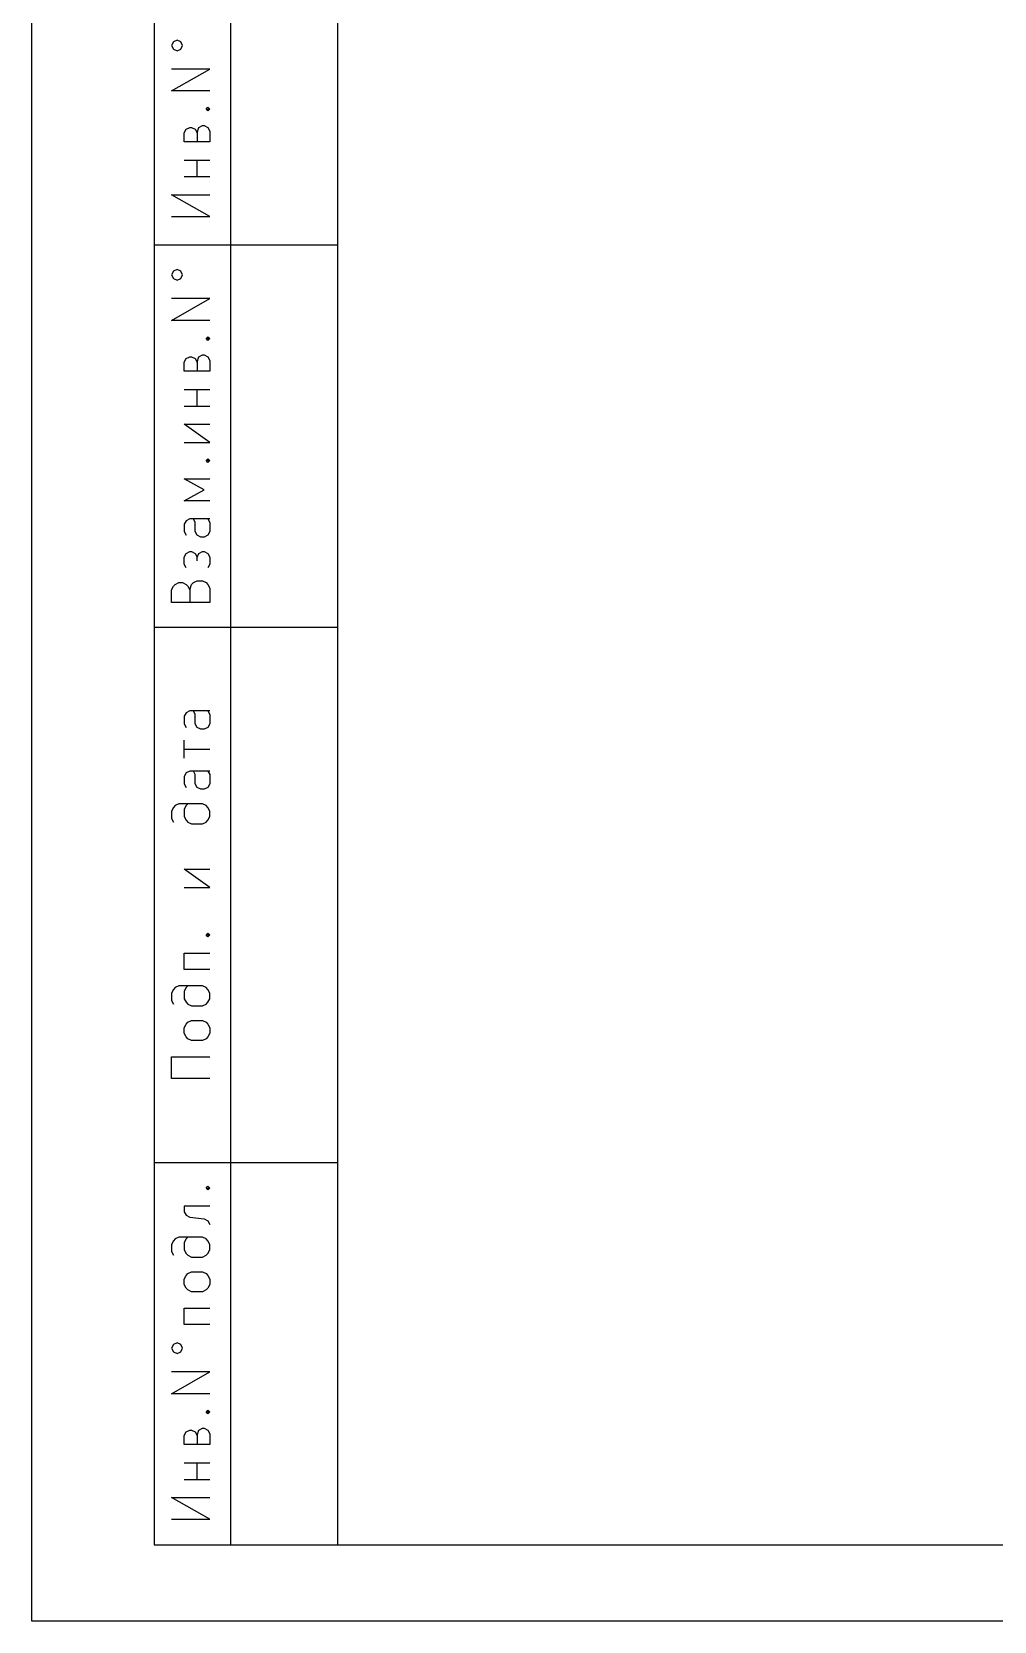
# Model space of a CAD drawing. Extents: x -19 to 278, y -13 to 197.
# Drawn here: x -19.2 to 43.8, y -13.1 to 90.9 of the extents above; entities that cross this region are included whole.
import ezdxf

# ---------------------------------------------------------------- set-up
doc = ezdxf.new("R2010")
doc.units = 0
doc.header["$MEASUREMENT"] = 0
doc.layers.get('0').update_dxf_attribs({"linetype": 'CONTINUOUS'})
doc.layers.add('BLACK', color=7, linetype='CONTINUOUS')

msp = doc.modelspace()

# ---------------------------------------------------------------- linework, layer by layer
at = {"linetype": 'Continuous'}
msp.add_lwpolyline([(-19.21, 196.94), (277.79, 196.94), (277.79, -13.06), (-19.21, -13.06)], close=True, dxfattribs=at)
at = {"layer": 'BLACK', "linetype": 'Continuous'}
for p, q in [((0.79, 191.94), (0.79, -8.07)), ((-11.21, 136.93), (-11.21, -8.07)), ((-6.21, 136.93), (-6.21, -8.07)), ((-9.95, 90.2), (-10.07, 89.96)), ((-10.07, 89.96), (-9.95, 89.73)), ((-9.71, 90.32), (-9.95, 90.2)), ((-9.95, 89.73), (-9.71, 89.61)), ((-9.47, 90.2), (-9.71, 90.32)), ((-9.71, 89.61), (-9.47, 89.73)), ((-9.35, 89.96), (-9.47, 90.2)), ((-9.47, 89.73), (-9.35, 89.96)), ((-10.07, 86.99), (-7.57, 88.42)), ((-7.57, 88.42), (-10.07, 88.42)), ((-7.57, 86.99), (-10.07, 86.99)), ((-7.81, 85.8), (-7.69, 85.92)), ((-7.69, 85.68), (-7.81, 85.8)), ((-7.81, 85.8), (-7.57, 85.8)), ((-7.69, 85.92), (-7.57, 85.8)), ((-7.57, 85.8), (-7.69, 85.68)), ((-9.24, 84.25), (-9.12, 84.49)), ((-9.24, 83.66), (-9.24, 84.25)), ((-9.12, 84.49), (-8.88, 84.61)), ((-8.88, 84.61), (-8.76, 84.61)), ((-8.76, 84.61), (-8.52, 84.49)), ((-8.52, 84.49), (-8.4, 84.25)), ((-8.4, 84.25), (-8.28, 84.61)), ((-8.4, 84.25), (-8.4, 83.66)), ((-8.28, 84.61), (-8.05, 84.73)), ((-8.05, 84.73), (-7.93, 84.73)), ((-7.93, 84.73), (-7.69, 84.61)), ((-7.69, 84.61), (-7.57, 84.37)), ((-7.57, 84.37), (-7.57, 83.66)), ((-7.57, 83.66), (-9.24, 83.66)), ((-9.24, 82.46), (-7.57, 82.46)), ((-8.4, 81.39), (-8.4, 82.46)), ((-9.24, 81.39), (-7.57, 81.39)), ((-7.57, 78.77), (-10.07, 80.2)), ((-10.07, 80.2), (-7.57, 80.2)), ((-10.07, 78.77), (-7.57, 78.77)), ((-11.21, 76.93), (0.79, 76.93)), ((-9.95, 75.2), (-10.07, 74.96)), ((-10.07, 74.96), (-9.95, 74.73)), ((-9.71, 75.32), (-9.95, 75.2)), ((-9.47, 75.2), (-9.71, 75.32)), ((-9.35, 74.96), (-9.47, 75.2)), ((-9.47, 74.73), (-9.35, 74.96)), ((-9.95, 74.73), (-9.71, 74.61)), ((-9.71, 74.61), (-9.47, 74.73)), ((-10.07, 71.99), (-7.57, 73.42)), ((-7.57, 73.42), (-10.07, 73.42)), ((-7.57, 71.99), (-10.07, 71.99)), ((-7.81, 70.8), (-7.69, 70.92)), ((-7.69, 70.68), (-7.81, 70.8)), ((-7.81, 70.8), (-7.57, 70.8)), ((-7.69, 70.92), (-7.57, 70.8)), ((-7.57, 70.8), (-7.69, 70.68)), ((-8.28, 69.61), (-8.05, 69.73)), ((-8.05, 69.73), (-7.93, 69.73)), ((-7.93, 69.73), (-7.69, 69.61)), ((-9.24, 69.25), (-9.12, 69.49)), ((-9.24, 68.66), (-9.24, 69.25)), ((-7.57, 68.66), (-9.24, 68.66)), ((-9.12, 69.49), (-8.88, 69.61)), ((-8.88, 69.61), (-8.76, 69.61)), ((-8.76, 69.61), (-8.52, 69.49)), ((-8.52, 69.49), (-8.4, 69.25)), ((-8.4, 69.25), (-8.28, 69.61)), ((-8.4, 69.25), (-8.4, 68.66)), ((-7.69, 69.61), (-7.57, 69.37)), ((-7.57, 69.37), (-7.57, 68.66)), ((-9.24, 67.46), (-7.57, 67.46)), ((-8.4, 66.39), (-8.4, 67.46)), ((-9.24, 66.39), (-7.57, 66.39)), ((-7.57, 64.01), (-9.24, 65.2)), ((-9.24, 65.2), (-7.57, 65.2)), ((-9.24, 64.01), (-7.57, 64.01)), ((-7.81, 62.82), (-7.69, 62.94)), ((-7.69, 62.7), (-7.81, 62.82)), ((-7.81, 62.82), (-7.57, 62.82)), ((-7.69, 62.94), (-7.57, 62.82)), ((-7.57, 62.82), (-7.69, 62.7)), ((-7.93, 60.92), (-9.24, 61.63)), ((-9.24, 61.63), (-7.57, 61.63)), ((-9.24, 60.2), (-7.93, 60.92)), ((-7.57, 60.2), (-9.24, 60.2)), ((-9.12, 58.89), (-9.24, 58.66)), ((-9.24, 58.66), (-9.24, 58.18)), ((-8.88, 59.01), (-9.12, 58.89)), ((-7.57, 59.01), (-8.88, 59.01)), ((-8.52, 58.77), (-8.64, 59.01)), ((-8.52, 58.18), (-8.52, 58.77)), ((-7.69, 59.01), (-7.57, 58.77)), ((-7.57, 58.77), (-7.57, 58.18)), ((-9.24, 58.18), (-9.12, 57.94)), ((-8.4, 57.94), (-8.52, 58.18)), ((-8.16, 57.82), (-8.4, 57.94)), ((-7.93, 57.82), (-8.16, 57.82)), ((-7.69, 57.94), (-7.93, 57.82)), ((-7.57, 58.18), (-7.69, 57.94)), ((-9.24, 56.51), (-9.12, 56.75)), ((-9.24, 56.04), (-9.24, 56.51)), ((-9.12, 56.75), (-8.88, 56.87)), ((-8.88, 56.87), (-8.76, 56.87)), ((-8.76, 56.87), (-8.52, 56.75)), ((-8.52, 56.75), (-8.4, 56.51)), ((-8.4, 56.51), (-8.28, 56.75)), ((-8.4, 56.27), (-8.4, 56.51)), ((-8.28, 56.75), (-8.05, 56.87)), ((-8.05, 56.87), (-7.93, 56.87)), ((-7.93, 56.87), (-7.69, 56.75)), ((-7.69, 56.75), (-7.57, 56.51)), ((-7.57, 56.51), (-7.57, 56.04)), ((-9.12, 55.8), (-9.24, 56.04)), ((-7.57, 56.04), (-7.69, 55.8)), ((-10.07, 54.37), (-9.95, 54.61)), ((-10.07, 53.54), (-10.07, 54.37)), ((-9.95, 54.61), (-9.83, 54.73)), ((-9.83, 54.73), (-9.59, 54.85)), ((-9.59, 54.85), (-9.35, 54.85)), ((-9.35, 54.85), (-9.12, 54.73)), ((-9.12, 54.73), (-9, 54.61)), ((-9, 54.61), (-8.88, 54.37)), ((-8.88, 54.37), (-8.76, 54.73)), ((-8.88, 54.37), (-8.88, 53.54)), ((-8.76, 54.73), (-8.64, 54.85)), ((-8.64, 54.85), (-8.4, 54.96)), ((-8.4, 54.96), (-8.05, 54.96)), ((-8.05, 54.96), (-7.81, 54.85)), ((-7.81, 54.85), (-7.69, 54.73)), ((-7.69, 54.73), (-7.57, 54.49)), ((-7.57, 54.49), (-7.57, 53.54)), ((-7.57, 53.54), (-10.07, 53.54)), ((-11.21, 51.93), (0.79, 51.93)), ((-9.12, 46.33), (-9.24, 46.1)), ((-9.24, 46.1), (-9.24, 45.62)), ((-8.88, 46.45), (-9.12, 46.33)), ((-7.57, 46.45), (-8.88, 46.45)), ((-8.52, 46.21), (-8.64, 46.45)), ((-8.52, 45.62), (-8.52, 46.21)), ((-7.69, 46.45), (-7.57, 46.21)), ((-7.57, 46.21), (-7.57, 45.62)), ((-9.24, 45.62), (-9.12, 45.38)), ((-8.4, 45.38), (-8.52, 45.62)), ((-8.16, 45.26), (-8.4, 45.38)), ((-7.93, 45.26), (-8.16, 45.26)), ((-7.69, 45.38), (-7.93, 45.26)), ((-7.57, 45.62), (-7.69, 45.38)), ((-9.24, 43.36), (-9.24, 44.55)), ((-9.24, 43.95), (-7.57, 43.95)), ((-9.12, 42.41), (-9.24, 42.17)), ((-9.24, 42.17), (-9.24, 41.69)), ((-9.24, 41.69), (-9.12, 41.45)), ((-8.88, 42.52), (-9.12, 42.41)), ((-7.57, 42.52), (-8.88, 42.52)), ((-8.52, 42.29), (-8.64, 42.52)), ((-8.52, 41.69), (-8.52, 42.29)), ((-8.4, 41.45), (-8.52, 41.69)), ((-7.69, 42.52), (-7.57, 42.29)), ((-7.57, 41.69), (-7.69, 41.45)), ((-7.57, 42.29), (-7.57, 41.69)), ((-8.16, 41.33), (-8.4, 41.45)), ((-7.93, 41.33), (-8.16, 41.33)), ((-7.69, 41.45), (-7.93, 41.33)), ((-9.95, 40.14), (-10.07, 39.91)), ((-10.07, 39.91), (-10.07, 39.43)), ((-9.83, 40.26), (-9.95, 40.14)), ((-9.59, 40.38), (-9.83, 40.26)), ((-8.05, 40.38), (-9.59, 40.38)), ((-9.12, 40.26), (-9.24, 40.02)), ((-9.24, 40.02), (-9.24, 39.55)), ((-9.24, 39.55), (-9.12, 39.31)), ((-9, 40.38), (-9.12, 40.26)), ((-7.81, 40.26), (-8.05, 40.38)), ((-7.69, 40.14), (-7.81, 40.26)), ((-7.57, 39.91), (-7.69, 40.14)), ((-7.69, 39.31), (-7.57, 39.55)), ((-7.57, 39.55), (-7.57, 39.91)), ((-10.07, 39.43), (-9.95, 39.19)), ((-9.12, 39.31), (-9, 39.19)), ((-9, 39.19), (-8.76, 39.07)), ((-8.76, 39.07), (-8.05, 39.07)), ((-8.05, 39.07), (-7.81, 39.19)), ((-7.81, 39.19), (-7.69, 39.31)), ((-7.57, 34.91), (-9.24, 36.1)), ((-9.24, 36.1), (-7.57, 36.1)), ((-9.24, 34.91), (-7.57, 34.91)), ((-7.81, 31.81), (-7.69, 31.93)), ((-7.69, 31.69), (-7.81, 31.81)), ((-7.81, 31.81), (-7.57, 31.81)), ((-7.69, 31.93), (-7.57, 31.81)), ((-7.57, 31.81), (-7.69, 31.69)), ((-9.24, 29.55), (-9.24, 30.62)), ((-9.24, 30.62), (-7.57, 30.62)), ((-7.57, 29.55), (-9.24, 29.55)), ((-9.95, 28.24), (-10.07, 28)), ((-9.83, 28.36), (-9.95, 28.24)), ((-9.59, 28.48), (-9.83, 28.36)), ((-8.05, 28.48), (-9.59, 28.48)), ((-9.12, 28.36), (-9.24, 28.12)), ((-9.24, 28.12), (-9.24, 27.64)), ((-9, 28.48), (-9.12, 28.36)), ((-7.81, 28.36), (-8.05, 28.48)), ((-7.69, 28.24), (-7.81, 28.36)), ((-7.57, 28), (-7.69, 28.24)), ((-10.07, 28), (-10.07, 27.52)), ((-10.07, 27.52), (-9.95, 27.29)), ((-9.24, 27.64), (-9.12, 27.41)), ((-9.12, 27.41), (-9, 27.29)), ((-9, 27.29), (-8.76, 27.17)), ((-8.76, 27.17), (-8.05, 27.17)), ((-8.05, 27.17), (-7.81, 27.29)), ((-7.81, 27.29), (-7.69, 27.41)), ((-7.69, 27.41), (-7.57, 27.64)), ((-7.57, 27.64), (-7.57, 28)), ((-9.12, 25.98), (-9, 26.1)), ((-9, 26.1), (-8.76, 26.21)), ((-8.76, 26.21), (-8.05, 26.21)), ((-8.05, 26.21), (-7.81, 26.1)), ((-7.81, 26.1), (-7.69, 25.98)), ((-9.24, 25.74), (-9.12, 25.98)), ((-9.24, 25.38), (-9.24, 25.74)), ((-9.12, 25.14), (-9.24, 25.38)), ((-9, 25.02), (-9.12, 25.14)), ((-8.76, 24.9), (-9, 25.02)), ((-7.81, 25.02), (-8.05, 24.9)), ((-7.69, 25.14), (-7.81, 25.02)), ((-7.69, 25.98), (-7.57, 25.74)), ((-7.57, 25.38), (-7.69, 25.14)), ((-7.57, 25.74), (-7.57, 25.38)), ((-8.05, 24.9), (-8.76, 24.9)), ((-10.07, 22.41), (-10.07, 23.83)), ((-10.07, 23.83), (-7.57, 23.83)), ((-7.57, 22.41), (-10.07, 22.41)), ((-11.21, 16.93), (0.79, 16.93)), ((-7.81, 15.26), (-7.69, 15.38)), ((-7.69, 15.14), (-7.81, 15.26)), ((-7.81, 15.26), (-7.57, 15.26)), ((-7.69, 15.38), (-7.57, 15.26)), ((-7.57, 15.26), (-7.69, 15.14)), ((-7.57, 14.07), (-9.24, 14.07)), ((-9.24, 14.07), (-9.24, 13.71)), ((-9.24, 13.71), (-9.12, 13.48)), ((-9.12, 13.48), (-8.88, 13.36)), ((-8.88, 13.36), (-7.93, 13.24)), ((-7.93, 13.24), (-7.69, 13.12)), ((-7.69, 13.12), (-7.57, 12.88)), ((-9.95, 11.81), (-10.07, 11.57)), ((-10.07, 11.57), (-10.07, 11.1)), ((-9.83, 11.93), (-9.95, 11.81)), ((-9.59, 12.05), (-9.83, 11.93)), ((-8.05, 12.05), (-9.59, 12.05)), ((-9.12, 11.93), (-9.24, 11.69)), ((-9.24, 11.69), (-9.24, 11.21)), ((-9, 12.05), (-9.12, 11.93)), ((-7.81, 11.93), (-8.05, 12.05)), ((-7.69, 11.81), (-7.81, 11.93)), ((-7.57, 11.57), (-7.69, 11.81)), ((-7.57, 11.21), (-7.57, 11.57)), ((-10.07, 11.1), (-9.95, 10.86)), ((-9.24, 11.21), (-9.12, 10.98)), ((-9.12, 10.98), (-9, 10.86)), ((-9, 10.86), (-8.76, 10.74)), ((-8.76, 10.74), (-8.05, 10.74)), ((-8.05, 10.74), (-7.81, 10.86)), ((-7.81, 10.86), (-7.69, 10.98)), ((-7.69, 10.98), (-7.57, 11.21)), ((-9.24, 9.31), (-9.12, 9.55)), ((-9.12, 9.55), (-9, 9.67)), ((-9, 9.67), (-8.76, 9.79)), ((-8.76, 9.79), (-8.05, 9.79)), ((-8.05, 9.79), (-7.81, 9.67)), ((-7.81, 9.67), (-7.69, 9.55)), ((-7.69, 9.55), (-7.57, 9.31)), ((-9.24, 8.95), (-9.24, 9.31)), ((-9.12, 8.71), (-9.24, 8.95)), ((-9, 8.6), (-9.12, 8.71)), ((-8.76, 8.48), (-9, 8.6)), ((-8.05, 8.48), (-8.76, 8.48)), ((-7.81, 8.6), (-8.05, 8.48)), ((-7.69, 8.71), (-7.81, 8.6)), ((-7.57, 8.95), (-7.69, 8.71)), ((-7.57, 9.31), (-7.57, 8.95)), ((-9.24, 6.33), (-9.24, 7.41)), ((-9.24, 7.41), (-7.57, 7.41)), ((-7.57, 6.33), (-9.24, 6.33)), ((-9.95, 5.02), (-10.07, 4.79)), ((-10.07, 4.79), (-9.95, 4.55)), ((-9.71, 5.14), (-9.95, 5.02)), ((-9.95, 4.55), (-9.71, 4.43)), ((-9.47, 5.02), (-9.71, 5.14)), ((-9.71, 4.43), (-9.47, 4.55)), ((-9.35, 4.79), (-9.47, 5.02)), ((-9.47, 4.55), (-9.35, 4.79)), ((-10.07, 1.81), (-7.57, 3.24)), ((-7.57, 3.24), (-10.07, 3.24)), ((-7.57, 1.81), (-10.07, 1.81)), ((-7.81, 0.62), (-7.69, 0.74)), ((-7.69, 0.5), (-7.81, 0.62)), ((-7.81, 0.62), (-7.57, 0.62)), ((-7.69, 0.74), (-7.57, 0.62)), ((-7.57, 0.62), (-7.69, 0.5)), ((-9.24, -0.93), (-9.12, -0.69)), ((-9.24, -1.52), (-9.24, -0.93)), ((-9.12, -0.69), (-8.88, -0.57)), ((-8.88, -0.57), (-8.76, -0.57)), ((-8.76, -0.57), (-8.52, -0.69)), ((-8.52, -0.69), (-8.4, -0.93)), ((-8.4, -0.93), (-8.28, -0.57)), ((-8.4, -0.93), (-8.4, -1.52)), ((-8.28, -0.57), (-8.05, -0.45)), ((-8.05, -0.45), (-7.93, -0.45)), ((-7.93, -0.45), (-7.69, -0.57)), ((-7.69, -0.57), (-7.57, -0.81)), ((-7.57, -0.81), (-7.57, -1.52)), ((-7.57, -1.52), (-9.24, -1.52)), ((-9.24, -2.71), (-7.57, -2.71)), ((-8.4, -3.79), (-8.4, -2.71)), ((-9.24, -3.79), (-7.57, -3.79)), ((-7.57, -6.4), (-10.07, -4.98)), ((-10.07, -4.98), (-7.57, -4.98)), ((-10.07, -6.4), (-7.57, -6.4)), ((-11.21, -8.07), (0.79, -8.07)), ((0.79, -8.07), (272.79, -8.07))]:
    msp.add_line(p, q, dxfattribs=at)

doc.saveas('drawing.dxf')
